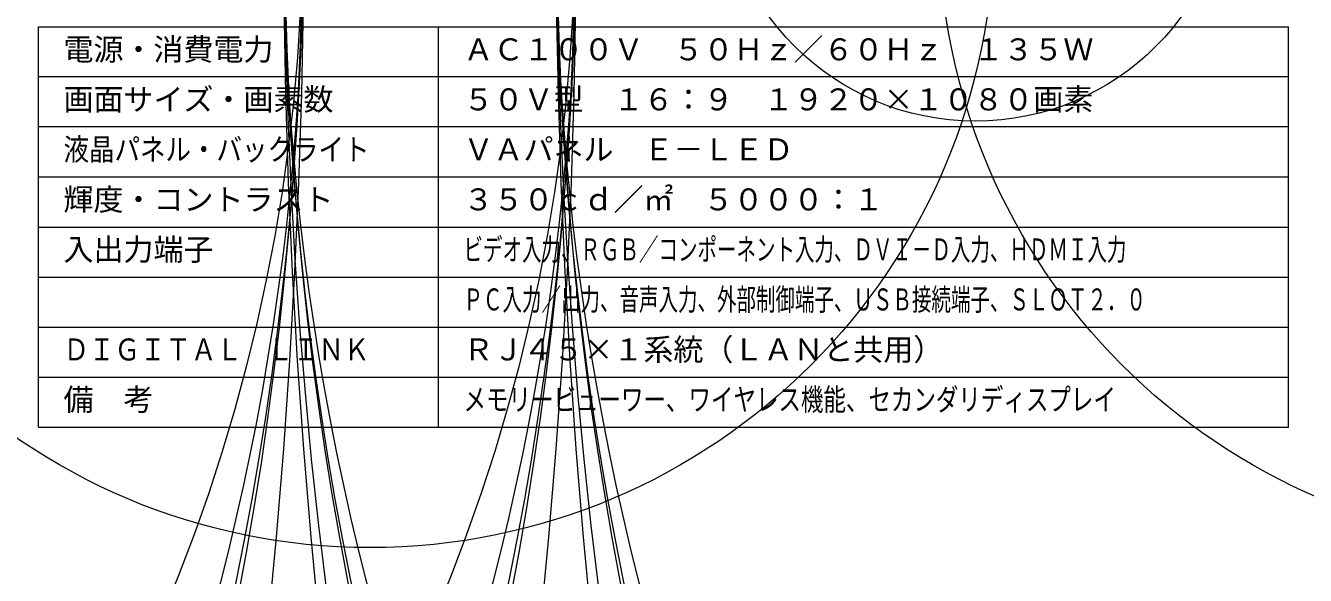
# Model space of a CAD drawing. Units: millimetres, scale not verified. Extents: x -4448 to 4505, y -700 to 8946.
# Drawn here: x -63.8 to 64.2, y -71.3 to -16.4 of the extents above; entities that cross this region are included whole.
import ezdxf
from ezdxf.enums import TextEntityAlignment as Align

# ---------------------------------------------------------------- set-up
doc = ezdxf.new("R2010")
doc.units = ezdxf.units.MM
doc.header["$LTSCALE"] = 0.125
doc.layers.add('0-2_MOJI1', color=7, linetype='Continuous')
doc.layers.add('0-3_WAKU', color=1, linetype='Continuous', lineweight=18)
doc.layers.add('0-5_GAIKEI', color=1, linetype='Continuous', lineweight=18)
doc.styles.add('ＭＳ ゴシック', font='')
doc.styles.get('ＭＳ ゴシック').set_extended_font_data('MS Gothic')

msp = doc.modelspace()

# ---------------------------------------------------------------- linework, layer by layer
at = {"layer": '0-3_WAKU', "color": 4}
for p, q in [((-62.4976, -56.4996), (-62.4976, -16.4996)), ((-62.4976, -16.4996), (62.5024, -16.4996)), ((-22.4976, -56.4996), (-22.4976, -16.4996)), ((62.5024, -56.4996), (62.5024, -16.4996)), ((-62.4976, -56.4996), (62.5024, -56.4996))]:
    msp.add_line(p, q, dxfattribs=at)
at = {"layer": '0-3_WAKU'}
for p, q in [((62.5024, -21.4996), (-62.4976, -21.4996)), ((62.5024, -26.4996), (-62.4976, -26.4996)), ((62.5024, -31.4996), (-62.4976, -31.4996)), ((-62.4976, -36.4996), (62.5024, -36.4996)), ((-62.4976, -41.4996), (62.5024, -41.4996)), ((-62.4976, -46.4996), (62.5024, -46.4996)), ((-62.4976, -51.4996), (62.5024, -51.4996))]:
    msp.add_line(p, q, dxfattribs=at)
at = {"layer": '0-5_GAIKEI'}
for centre, radius in [((-730.6956, -5.2344), 694.7083), ((-703.4456, -5.2344), 694.7083), ((656.7017, -5.2343), 694.6934), ((683.9517, -5.2343), 694.6934), ((487.0563, -6.0478), 524.9482), ((514.3063, -6.0478), 524.9482), ((-397.1526, -5.1048), 361.0653), ((-369.9026, -5.1048), 361.0653), ((314.9292, -5.0949), 352.821), ((342.1792, -5.0949), 352.821), ((-367.3619, -5.0514), 331.3746), ((-340.1119, -5.0514), 331.3746), ((293.3808, -5.0514), 331.3725), ((320.6308, -5.0514), 331.3725), ((-300.1414, -5.9889), 264.1541), ((-272.8914, -5.9889), 264.1541), ((226.2628, -5.9889), 264.2546), ((253.5128, -5.9889), 264.2546), ((-214.8503, -5.7848), 178.763), ((-187.6003, -5.7848), 178.763), ((-29.3452, -6.167), 62.3832), ((89.9355, -6.167), 62.3727), ((31.1771, -0.3753), 25.5435)]:
    msp.add_circle(centre, radius, dxfattribs=at)

# ---------------------------------------------------------------- texts
at = {"layer": '0-2_MOJI1', "style": 'ＭＳ ゴシック'}
for s, p in [('電源・消費電力', (-59.9976, -20.4996)), ('ＡＣ１００Ｖ\u3000５０Ｈｚ／６０Ｈｚ\u3000１３５Ｗ', (-19.9976, -20.4996)), ('画面サイズ・画素数', (-59.9976, -25.4996)), ('５０Ｖ型\u3000１６：９\u3000１９２０×１０８０画素', (-19.9976, -25.4996)), ('ＶＡパネル\u3000Ｅ－ＬＥＤ', (-19.9976, -30.4996)), ('輝度・コントラスト', (-59.9976, -35.4996)), ('３５０ｃｄ／㎡\u3000５０００：１', (-19.9976, -35.4996)), ('入出力端子', (-59.9976, -40.4996)), ('ＲＪ４５×１系統（ＬＡＮと共用）', (-19.9976, -50.4996)), ('備\u3000考', (-59.9976, -55.4996))]:
    msp.add_text(s, height=2.199, dxfattribs=at).set_placement(p, align=Align.BOTTOM_LEFT)
for s, width, p in [('液晶パネル・バックライト', 0.85, (-59.9976, -30.4996)), ('ビデオ入力、ＲＧＢ／コンポーネント入力、ＤＶＩ－Ｄ入力、ＨＤＭＩ入力', 0.65, (-19.9976, -40.4996)), ('ＰＣ入力／出力、音声入力、外部制御端子、ＵＳＢ接続端子、ＳＬＯＴ２．０', 0.65, (-19.9976, -45.4996)), ('ＤＩＧＩＴＡＬ\u3000ＬＩＮＫ', 0.85, (-59.9976, -50.4996)), ('メモリービューワー、ワイヤレス機能、セカンダリディスプレイ', 0.75, (-19.9976, -55.4996))]:
    msp.add_text(s, height=2.199, dxfattribs=dict(at, width=width)).set_placement(p, align=Align.BOTTOM_LEFT)

doc.saveas('drawing.dxf')
